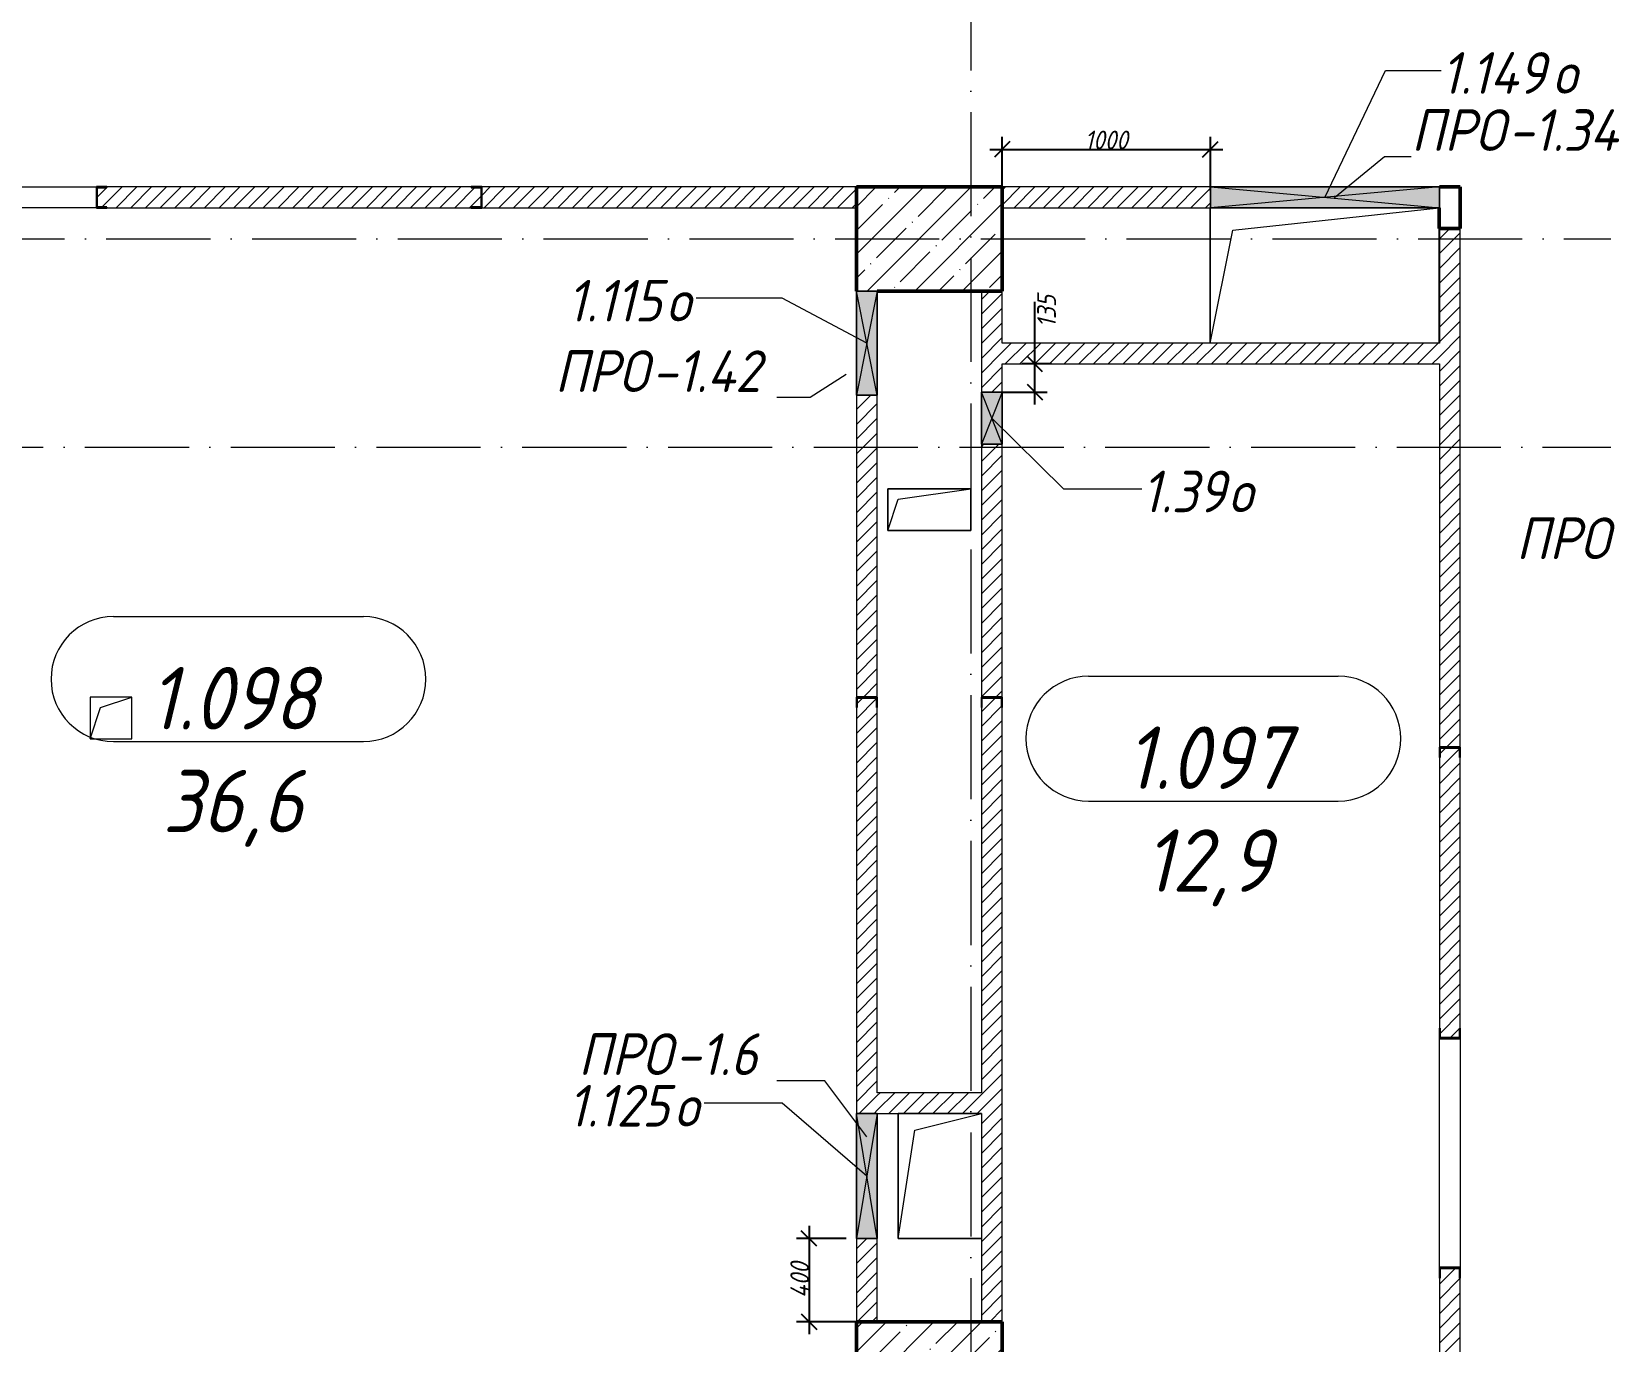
# Model space of a CAD drawing. Header units: millimetres. Extents: x -606178 to 312196, y -19338 to 632709.
# Drawn here: x -341243 to -333702, y 522075 to 528372 of the extents above; entities that cross this region are included whole.
import ezdxf

# ---------------------------------------------------------------- set-up
doc = ezdxf.new("R2010")
doc.units = ezdxf.units.MM
doc.linetypes.add('50_200_ШТРИХ_1Т_ш5_п1_п1_', pattern=[700, 500, -100, 0, -100])
for name, color, linetype, lineweight in [('A-____-____-DIMS', 7, 'Continuous', 9), ('A-DETL-GENF-OTLN', 7, 'Continuous', 9), ('A-FLOR-____-OTLN', 7, 'Continuous', 9), ('A-GENM-____-IDEN', 7, 'Continuous', 9), ('A-GENM-____-MCUT', 7, 'Continuous', 25), ('A-GENM-____-OTLN', 7, 'Continuous', 9), ('A-GENM-____-OTLN-1', 7, 'Continuous', 25), ('A-GLAZ-____-IDEN', 7, 'Continuous', 9), ('A-GLAZ-____-OTLN', 7, 'Continuous', 9), ('A-WALL-____-PATT-1', 7, 'Continuous', 9), ('A-WALL-FNSH-MCUT-1', 7, 'Continuous', 9), ('I-WALL-____-OTLN', 7, 'Continuous', 9), ('S-COLS-____-MCUT', 7, 'Continuous', 50), ('S-COLS-____-OTLN', 7, 'Continuous', 9), ('S-GRID-____-OTLN-1', 7, '50_200_ШТРИХ_1Т_ш5_п1_п1_', 9)]:
    doc.layers.add(name, color=color, linetype=linetype, lineweight=lineweight)
doc.layers.add('A-AREA-IDEN-1', color=7, linetype='Continuous', lineweight=9, true_color=0x000000)
doc.styles.add('ISOCPEUR_I', font='isocpeui.ttf', dxfattribs={"width": 0.9, "height": 2.5})
doc.styles.add('ISOCPEUR_I_11', font='isocpeui.ttf', dxfattribs={"width": 0.9, "height": 200})
doc.styles.add('ISOCPEUR_I_7', font='isocpeui.ttf', dxfattribs={"width": 0.9, "height": 90})
doc.dimstyles.new('ISO-1_8_0_9К_СРЕДНИЙ_Кладочные_1', dxfattribs={"dimscale": 304.8, "dimtxt": 89.638306, "dimasz": 0.246063, "dimexe": 0.19685, "dimexo": 0, "dimgap": 0, "dimtad": 1, "dimdec": 3, "dimrnd": 0.001, "dimdsep": 46, "dimtxsty": 'ISOCPEUR_I_7', "dimblk1": 'OBLIQUE', "dimblk2": 'OBLIQUE', "dimsah": 1, "dimcen": 0.09, "dimdle": 0.19685, "dimazin": 0, "dimtfac": 1, "dimtdec": 4, "dimtix": 1, "dimtmove": 0, "dimatfit": 3, "dimfxl": 1, "dimtvp": 1, "dimtolj": 1, "dimtzin": 0, "dimarcsym": 2})
doc.dimstyles.new('ISO-1_8_0_9К_СРЕДНИЙ_Кладочные_2', dxfattribs={"dimscale": 304.8, "dimtxt": 89.638306, "dimasz": 0.246063, "dimexe": 0.19685, "dimexo": 0, "dimgap": 0, "dimtad": 1, "dimdec": 3, "dimrnd": 0.001, "dimdsep": 46, "dimtxsty": 'ISOCPEUR_I_7', "dimblk1": 'OBLIQUE', "dimblk2": 'OBLIQUE', "dimsah": 1, "dimcen": 0.09, "dimdle": 0.19685, "dimazin": 0, "dimtfac": 1, "dimtdec": 4, "dimtix": 1, "dimtmove": 1, "dimatfit": 3, "dimfxl": 1, "dimtvp": 1, "dimtolj": 1, "dimtzin": 0, "dimarcsym": 2})
pattern_1 = [(45, (-425830.77, 451794.26), (-35.35534, 35.35534), [])]

# ---------------------------------------------------------------- blocks, each defined once
blk = doc.blocks.new('BSC_Колонна _Прямоугольная - 500х700-V156-АР1_План отверстий 1 этажа в осях 1-64_Ю-ЯЯ')
at = {"layer": 'S-COLS-____-OTLN'}
h = blk.add_hatch(dxfattribs=at)
h.set_pattern_fill('FP_168', color=256, style=0, pattern_type=2)
h.set_pattern_definition([(315, (-70131.04, 88900), (114.04925, 114.04925), []), (315, (-70131.04, 88785.95), (114.04925, 114.04925), [201.613, -40.323, 3.353, -36.97])])
h.paths.add_polyline_path([(-250, -350), (250, -350), (250, 350), (-250, 350)], flags=0)
at = {"layer": 'S-COLS-____-MCUT'}
for p, q in [((250, 350), (-250, 350)), ((-250, 350), (-250, -350)), ((250, -350), (250, 350)), ((-250, -350), (250, -350))]:
    blk.add_line(p, q, dxfattribs=at)
blk = doc.blocks.new('BSC_Колонна _Прямоугольная - 500х700-V159-АР1_План отверстий 1 этажа в осях 1-64_Ю-ЯЯ')
at = {"layer": 'S-COLS-____-OTLN'}
h = blk.add_hatch(dxfattribs=at)
h.set_pattern_fill('FP_171', color=256, style=0, pattern_type=2)
h.set_pattern_definition([(315, (-75581.04, 88900), (114.04925, 114.04925), []), (315, (-75581.04, 88785.95), (114.04925, 114.04925), [201.613, -40.323, 3.353, -36.97])])
h.paths.add_polyline_path([(-250, 350), (-250, -350), (250, -350), (250, 350)], flags=0)
at = {"layer": 'S-COLS-____-MCUT'}
for p, q in [((250, 350), (-250, 350)), ((250, -350), (250, 350)), ((-250, 250), (-250, -350)), ((-250, -350), (250, -350))]:
    blk.add_line(p, q, dxfattribs=at)
blk = doc.blocks.new('154_Фахверк_СКБ_Швеллер - Тип_100_4010-27789772-АР1_План отверстий 1 этажа в осях 1-64_Ю-ЯЯ')
at = {"layer": 'A-GENM-____-MCUT'}
for p, q in [((175, 50), (125, 50)), ((125, 50), (125, -50)), ((128, 47), (175, 47)), ((128, -47), (128, 47)), ((175, 47), (175, 50)), ((125, -50), (175, -50)), ((175, -47), (128, -47)), ((175, -50), (175, -47))]:
    blk.add_line(p, q, dxfattribs=at)
blk = doc.blocks.new('154_Фахверк_СКБ_Швеллер - Тип_100_3600-27825154-АР1_План отверстий 1 этажа в осях 1-64_Ю-ЯЯ')
at = {"layer": 'A-GENM-____-MCUT'}
for p, q in [((175, 50), (125, 50)), ((125, 50), (125, -50)), ((128, 47), (175, 47)), ((128, -47), (128, 47)), ((175, 47), (175, 50)), ((125, -50), (175, -50)), ((175, -47), (128, -47)), ((175, -50), (175, -47))]:
    blk.add_line(p, q, dxfattribs=at)
blk = doc.blocks.new('AR_Отверстие прямоугольное _в плите_ - AR_Отверстие прямоугольное _в плите_-30459597-АР1_План отверстий 1 этажа в осях 1-64_Ю-ЯЯ')
at = {"layer": 'A-GENM-____-OTLN'}
for p, q in [((100, 100), (-100, 100)), ((-100, 100), (-100, -100)), ((-50, 50), (100, 100)), ((100, -100), (100, 100)), ((-100, -100), (-50, 50)), ((-100, -100), (100, -100))]:
    blk.add_line(p, q, dxfattribs=at)
blk = doc.blocks.new('AR_Отверстие прямоугольное _в плите_ - AR_Отверстие прямоугольное _в плите_-30602863-АР1_План отверстий 1 этажа в осях 1-64_Ю-ЯЯ')
at = {"layer": 'A-GENM-____-OTLN'}
for p, q in [((-550, 325), (-550, -325)), ((-441.7, 216.7), (550, 325)), ((-550, -325), (-441.7, 216.7)), ((550, -325), (550, 225))]:
    blk.add_line(p, q, dxfattribs=at)
blk = doc.blocks.new('AR_Отверстие прямоугольное _в плите_ - AR_Отверстие прямоугольное _в плите_-30552564-АР1_План отверстий 1 этажа в осях 1-64_Ю-ЯЯ')
at = {"layer": 'A-GENM-____-OTLN'}
for p, q in [((200, 300), (-200, 300)), ((-200, 300), (-200, -300)), ((-120, 220), (200, 300)), ((-200, -300), (-120, 220)), ((-200, -300), (200, -300))]:
    blk.add_line(p, q, dxfattribs=at)
blk = doc.blocks.new('AR_Отверстие прямоугольное _в плите_ - AR_Отверстие прямоугольное _в плите_-V188-АР1_План отверстий 1 этажа в осях 1-64_Ю-ЯЯ')
at = {"layer": 'A-GENM-____-OTLN'}
for p, q in [((200, 100), (-200, 100)), ((-200, 100), (-200, -100)), ((-150, 50), (200, 100)), ((200, -100), (200, 100)), ((-200, -100), (-150, 50)), ((-200, -100), (200, -100))]:
    blk.add_line(p, q, dxfattribs=at)
blk = doc.blocks.new('AR_Отверстие прямоугольное _в стене__БезПР - AR_Отверстие прямоугольное _в стене__БезПР-36428202-АР1_План отверстий 1 этажа в осях 1-64_Ю-ЯЯ')
at = {"layer": 'A-GLAZ-____-OTLN'}
blk.add_hatch(color=256, dxfattribs=at).paths.add_polyline_path([(-125, -50), (125, -50), (125, 50), (-125, 50)], flags=0)
at = {"layer": 'A-DETL-GENF-OTLN'}
for p, q in [((-125, -50), (-125, 50)), ((-125, 50), (125, 50)), ((125, 50), (-125, -50)), ((-125, 50), (125, -50)), ((125, 50), (-125, 50)), ((-125, 50), (-125, -50)), ((125, 50), (125, -50)), ((125, -50), (125, 50)), ((125, -50), (-125, -50)), ((-125, -50), (125, -50))]:
    blk.add_line(p, q, dxfattribs=at)
blk = doc.blocks.new('AR_Отверстие прямоугольное _в стене_ - AR_Отверстие прямоугольное _в стене__ОВ-36720635-АР1_План отверстий 1 этажа в осях 1-64_Ю-ЯЯ')
at = {"layer": 'A-GLAZ-____-OTLN'}
blk.add_hatch(color=256, dxfattribs=at).paths.add_polyline_path([(250, -50), (250, 50), (-250, 50), (-250, -50)], flags=0)
at = {"layer": 'A-DETL-GENF-OTLN'}
for p, q in [((-250, -50), (-250, 50)), ((-250, 50), (250, 50)), ((250, 50), (-250, -50)), ((-250, 50), (250, -50)), ((250, 50), (-250, 50)), ((-250, 50), (-250, -50)), ((250, 50), (250, -50)), ((250, -50), (250, 50)), ((250, -50), (-250, -50)), ((-250, -50), (250, -50))]:
    blk.add_line(p, q, dxfattribs=at)
blk = doc.blocks.new('AR_Отверстие прямоугольное _в стене_ - AR_Отверстие прямоугольное _в стене__ОВ-36787329-АР1_План отверстий 1 этажа в осях 1-64_Ю-ЯЯ')
at = {"layer": 'A-GLAZ-____-OTLN'}
blk.add_hatch(color=256, dxfattribs=at).paths.add_polyline_path([(550, -50), (550, 50), (-550, 50), (-550, -50)], flags=0)
at = {"layer": 'A-DETL-GENF-OTLN'}
for p, q in [((-550, -50), (-550, 50)), ((-550, 50), (550, 50)), ((550, 50), (-550, -50)), ((-550, 50), (550, -50)), ((550, 50), (-550, 50)), ((-550, 50), (-550, -50)), ((550, 50), (550, -50)), ((550, -50), (550, 50)), ((550, -50), (-550, -50)), ((-550, -50), (550, -50))]:
    blk.add_line(p, q, dxfattribs=at)
blk = doc.blocks.new('AR_Отверстие прямоугольное _в стене_ - AR_Отверстие прямоугольное _в стене__ОВ-36719947-АР1_План отверстий 1 этажа в осях 1-64_Ю-ЯЯ')
at = {"layer": 'A-GLAZ-____-OTLN'}
blk.add_hatch(color=256, dxfattribs=at).paths.add_polyline_path([(300, 50), (-300, 50), (-300, -50), (300, -50)], flags=0)
at = {"layer": 'A-DETL-GENF-OTLN'}
for p, q in [((-300, -50), (-300, 50)), ((-300, 50), (300, 50)), ((300, 50), (-300, -50)), ((-300, 50), (300, -50)), ((300, 50), (-300, 50)), ((-300, 50), (-300, -50)), ((300, 50), (300, -50)), ((300, -50), (300, 50)), ((300, -50), (-300, -50)), ((-300, -50), (300, -50))]:
    blk.add_line(p, q, dxfattribs=at)
blk = doc.blocks.new('BSC_Колонна _Прямоугольная1 - 200х100 _металл_-V253-АР1_План отверстий 1 этажа в осях 1-64_Ю-ЯЯ')
at = {"layer": 'S-COLS-____-MCUT'}
for p, q in [((100, 50), (-100, 50)), ((-100, 50), (-100, -49.5)), ((100, -50), (100, 50)), ((0, -50), (100, -50))]:
    blk.add_line(p, q, dxfattribs=at)
blk = doc.blocks.new('_Oblique')
at = {"color": 0, "linetype": 'ByBlock', "lineweight": -2}
blk.add_line((-0.5, -0.5), (0.5, 0.5), dxfattribs=at)
blk = doc.blocks.new('*D4543')
at = {"layer": 'A-____-____-DIMS', "color": 0, "lineweight": -2, "transparency": 16777216}
for p, q in [((-336424.1, 526775.3), (-336424.1, 527074.1)), ((-336343.6, 526775.3), (-336484.1, 526775.3)), ((-336424.1, 526580.3), (-336424.1, 526775.3)), ((-336580.8, 526640.3), (-336364.1, 526640.3))]:
    blk.add_line(p, q, dxfattribs=at)
at = {"layer": 'Defpoints', "color": 0, "transparency": 16777216}
for p in [(-336424.1, 526775.3), (-336343.6, 526775.3), (-336580.8, 526640.3)]:
    blk.add_point(p, dxfattribs=at)
at = {"layer": 'A-____-____-DIMS', "color": 0, "lineweight": -2, "transparency": 16777216, "xscale": 75, "yscale": 75, "zscale": 75}
for p, rotation in [((-336424.1, 526775.3), 90), ((-336424.1, 526640.3), 270)]:
    blk.add_blockref('_Oblique', p, dxfattribs=dict(at, rotation=rotation))
at = {"layer": 'A-____-____-DIMS', "color": 0, "transparency": 16777216, "insert": (-336412.7, 526950), "char_height": 90, "width": 368.207, "attachment_point": 1, "rotation": 90, "line_spacing_factor": 1.149209, "style": 'ISOCPEUR_I_7'}
blk.add_mtext('\\A1;135', dxfattribs=at)
blk = doc.blocks.new('*D4544')
at = {"layer": 'A-____-____-DIMS', "color": 0, "lineweight": -2, "transparency": 16777216}
for p, q in [((-337508.4, 522635.3), (-337508.4, 522115.3)), ((-337330.8, 522575.3), (-337568.4, 522575.3)), ((-337280.8, 522175.3), (-337568.4, 522175.3))]:
    blk.add_line(p, q, dxfattribs=at)
at = {"layer": 'Defpoints', "color": 0, "transparency": 16777216}
for p in [(-337330.8, 522575.3), (-337508.4, 522175.3), (-337280.8, 522175.3)]:
    blk.add_point(p, dxfattribs=at)
at = {"layer": 'A-____-____-DIMS', "color": 0, "lineweight": -2, "transparency": 16777216, "xscale": 75, "yscale": 75, "zscale": 75}
for p, rotation in [((-337508.4, 522575.3), 90), ((-337508.4, 522175.3), 270)]:
    blk.add_blockref('_Oblique', p, dxfattribs=dict(at, rotation=rotation))
at = {"layer": 'A-____-____-DIMS', "color": 0, "transparency": 16777216, "insert": (-337553.4, 522375.3), "char_height": 90, "width": 426.127, "attachment_point": 5, "rotation": 90, "style": 'ISOCPEUR_I_7'}
blk.add_mtext('\\A1;400', dxfattribs=at)
blk = doc.blocks.new('*D4545')
at = {"layer": 'A-____-____-DIMS', "color": 0, "lineweight": -2, "transparency": 16777216}
for p, q in [((-336580.8, 527625.3), (-336580.8, 527865.7)), ((-335580.8, 527608.4), (-335580.8, 527865.7)), ((-336640.8, 527805.7), (-335520.8, 527805.7))]:
    blk.add_line(p, q, dxfattribs=at)
at = {"layer": 'Defpoints', "color": 0, "transparency": 16777216}
for p in [(-335580.8, 527805.7), (-336580.8, 527625.3), (-335580.8, 527608.4)]:
    blk.add_point(p, dxfattribs=at)
at = {"layer": 'A-____-____-DIMS', "color": 0, "lineweight": -2, "transparency": 16777216, "xscale": 75, "yscale": 75, "zscale": 75, "rotation": 180}
blk.add_blockref('_Oblique', (-336580.8, 527805.7), dxfattribs=at)
at = {"layer": 'A-____-____-DIMS', "color": 0, "lineweight": -2, "transparency": 16777216, "xscale": 75, "yscale": 75, "zscale": 75}
blk.add_blockref('_Oblique', (-335580.8, 527805.7), dxfattribs=at)
at = {"layer": 'A-____-____-DIMS', "color": 0, "transparency": 16777216, "insert": (-336080.8, 527850.7), "char_height": 90, "width": 504.733, "attachment_point": 5, "style": 'ISOCPEUR_I_7'}
blk.add_mtext('\\A1;1000', dxfattribs=at)
blk = doc.blocks.new('AAR_СКБ_Марка_помещения_1_5 ммп - Номер _ Площадь-27962135-АИ_План этажа_Стены_1')
at = {"layer": 'A-AREA-IDEN-1'}
for p, q in [((-2.987, 3), (3.013, 3)), ((-2.987, 0), (3.013, 0))]:
    blk.add_line(p, q, dxfattribs=at)
for centre, start, end in [((-2.987, 1.5), 90, 270), ((3.013, 1.5), 270, 90)]:
    blk.add_arc(centre, 1.5, start, end, dxfattribs=at)

msp = doc.modelspace()

# ---------------------------------------------------------------- hatches: boundary and pattern name
at = {"layer": 'A-WALL-____-PATT-1'}
h = msp.add_hatch(dxfattribs=at)
h.set_pattern_fill('FP_5', color=256, style=0, pattern_type=2)
h.set_pattern_definition(pattern_1)
h.paths.add_polyline_path([(-337471.1465, 527525.3011), (-337280.7712, 527525.3011), (-337280.7712, 527625.3011), (-339080.7712, 527625.3011), (-339080.7712, 527525.3011)], flags=0)
h.paths.add_polyline_path([(-339130.7712, 527525.3011), (-339130.7712, 527528.3011), (-339083.7712, 527528.3011), (-339083.7712, 527622.3011), (-339130.7712, 527622.3011), (-339130.7712, 527625.3011), (-340880.7712, 527625.3011), (-340880.7712, 527622.3011), (-340927.7712, 527622.3011), (-340927.7712, 527528.3011), (-340880.7712, 527528.3011), (-340880.7712, 527525.3011)], flags=0)
h.paths.add_polyline_path([(-342080.7712, 527525.3011), (-342080.7712, 527528.3011), (-342033.7712, 527528.3011), (-342033.7712, 527622.3011), (-342080.7712, 527622.3011), (-342080.7712, 527625.3011), (-342330.7712, 527625.3011), (-342330.7712, 527525.3011)], flags=0)
h = msp.add_hatch(dxfattribs=at)
h.set_pattern_fill('FP_5', color=256, style=0, pattern_type=2)
h.set_pattern_definition(pattern_1)
h.paths.add_polyline_path([(-335580.7712, 527525.3011), (-335580.7712, 527625.3011), (-336580.7712, 527625.3011), (-336580.7712, 527525.3011), (-335703.6459, 527525.3011)], flags=0)
h = msp.add_hatch(dxfattribs=at)
h.set_pattern_fill('FP_5', color=256, style=0, pattern_type=2)
h.set_pattern_definition(pattern_1)
h.paths.add_polyline_path([(-334480.7712, 520735.3011), (-334380.7712, 520735.3011), (-334380.7712, 522385.3011), (-334383.7712, 522385.3011), (-334383.7712, 522432.3011), (-334477.7712, 522432.3011), (-334477.7712, 522385.3011), (-334480.7712, 522385.3011), (-334480.7712, 520835.3011)], flags=0)
h.paths.add_polyline_path([(-334477.7712, 523538.3011), (-334383.7712, 523538.3011), (-334383.7712, 523585.3011), (-334380.7712, 523585.3011), (-334380.7712, 524885.3011), (-334383.7712, 524885.3011), (-334383.7712, 524932.3011), (-334477.7712, 524932.3011), (-334477.7712, 524885.3011), (-334480.7712, 524885.3011), (-334480.7712, 523585.3011), (-334477.7712, 523585.3011)], flags=0)
h.paths.add_polyline_path([(-334380.7712, 524935.3011), (-334381.2613, 527425.3011), (-334480.7712, 527425.3011), (-334480.7712, 524935.3011), (-334383.7712, 524935.3011)], flags=0)
h = msp.add_hatch(dxfattribs=at)
h.set_pattern_fill('FP_5', color=256, style=0, pattern_type=2)
h.set_pattern_definition(pattern_1)
h.paths.add_polyline_path([(-336680.7712, 522175.3011), (-336580.7712, 522175.3011), (-336580.7712, 525125.3011), (-336583.7712, 525125.3011), (-336583.7712, 525172.3011), (-336677.7712, 525172.3011), (-336677.7712, 525125.3011), (-336680.7712, 525125.3011), (-336680.7712, 523175.3011)], flags=0)
h.paths.add_polyline_path([(-336626.4855, 525175.3011), (-336580.7712, 525175.3011), (-336580.7712, 526390.3011), (-336680.7712, 526390.3011), (-336680.7712, 525175.3011), (-336677.7712, 525175.3011)], flags=0)
h.paths.add_polyline_path([(-336680.7712, 526640.3011), (-336580.7712, 526640.3011), (-336580.7712, 527125.3011), (-336680.7712, 527125.3011)], flags=0)
h = msp.add_hatch(dxfattribs=at)
h.set_pattern_fill('FP_5', color=256, style=0, pattern_type=2)
h.set_pattern_definition(pattern_1)
h.paths.add_polyline_path([(-336580.7712, 526775.3011), (-334480.7712, 526775.3011), (-334480.7712, 526875.3011), (-336580.7712, 526875.3011)], flags=0)
h = msp.add_hatch(dxfattribs=at)
h.set_pattern_fill('FP_5', color=256, style=0, pattern_type=2)
h.set_pattern_definition(pattern_1)
h.paths.add_polyline_path([(-337280.7712, 522175.3011), (-337180.7712, 522175.3011), (-337180.7712, 522575.3011), (-337280.7712, 522575.3011)], flags=0)
h.paths.add_polyline_path([(-337189.8621, 523175.3011), (-337180.7712, 523175.3011), (-337180.7712, 525125.3011), (-337183.7712, 525125.3011), (-337183.7712, 525172.3011), (-337277.7712, 525172.3011), (-337277.7712, 525125.3011), (-337280.7712, 525125.3011), (-337280.7712, 523175.3011), (-337277.7712, 523175.3011)], flags=0)
h.paths.add_polyline_path([(-337230.1218, 525175.3011), (-337180.7712, 525175.3011), (-337180.7712, 526625.3011), (-337280.7712, 526625.3011), (-337280.7712, 525175.3011), (-337277.7712, 525175.3011)], flags=0)
h = msp.add_hatch(dxfattribs=at)
h.set_pattern_fill('FP_5', color=256, style=0, pattern_type=2)
h.set_pattern_definition(pattern_1)
h.paths.add_polyline_path([(-337180.7712, 523175.3011), (-336680.7712, 523175.3011), (-336680.7712, 523275.3011), (-337180.7712, 523275.3011)], flags=0)

# ---------------------------------------------------------------- linework, layer by layer
at = {"layer": 'A-FLOR-____-OTLN'}
for p, q in [((-335581.2803, 526875.3011), (-335581.2803, 527525.3011)), ((-334481.2803, 527425.3011), (-334481.2803, 526875.3011)), ((-337130.7712, 526175.3011), (-336730.7712, 526175.3011)), ((-337130.7712, 525975.3011), (-337130.7712, 526175.3011)), ((-336730.7712, 526175.3011), (-336730.7712, 525975.3011)), ((-336730.7712, 525975.3011), (-337130.7712, 525975.3011)), ((-337080.7712, 523174.9536), (-336680.7712, 523174.9536)), ((-337080.7712, 522574.9536), (-337080.7712, 523174.9536)), ((-336680.7712, 522574.9536), (-337080.7712, 522574.9536))]:
    msp.add_line(p, q, dxfattribs=at)
at = {"layer": 'A-GENM-____-IDEN'}
for p, q in [((-334985.065, 527575.3011), (-334745.1518, 527771.0053)), ((-334745.1518, 527771.0053), (-334616.0724, 527771.0053)), ((-337330.7712, 526725.3011), (-337503.0699, 526613.2814)), ((-337503.0699, 526613.2814), (-337663.247, 526613.2814)), ((-337432.3082, 523333.0868), (-337663.6549, 523333.0868)), ((-337230.7712, 523063.8622), (-337432.3082, 523333.0868))]:
    msp.add_line(p, q, dxfattribs=at)
at = {"layer": 'A-GLAZ-____-IDEN'}
for p, q in [((-335030.7712, 527575.3011), (-334740.0927, 528185.1028)), ((-334740.0927, 528185.1028), (-334472.3724, 528185.1028)), ((-337637.5841, 527091.5298), (-338051.2111, 527091.5298)), ((-337230.7712, 526875.3011), (-337637.5841, 527091.5298)), ((-336630.7712, 526515.3011), (-336285.5291, 526175.0915)), ((-336285.5291, 526175.0915), (-335910.1218, 526175.0915)), ((-337637.5841, 523225.0977), (-338012.0584, 523225.0977)), ((-337230.7712, 522875.3011), (-337637.5841, 523225.0977))]:
    msp.add_line(p, q, dxfattribs=at)
at = {"layer": 'A-WALL-FNSH-MCUT-1'}
for p, q in [((-339130.7712, 527625.3011), (-340880.7712, 527625.3011)), ((-337280.7712, 527625.3011), (-339080.7712, 527625.3011)), ((-335580.7712, 527625.3011), (-336580.7712, 527625.3011)), ((-334380.7712, 524935.3011), (-334380.7712, 527625.3011)), ((-340880.7712, 527525.3011), (-339130.7712, 527525.3011)), ((-339080.7712, 527525.3011), (-337280.7712, 527525.3011)), ((-336580.7712, 527525.3011), (-335580.7712, 527525.3011)), ((-334480.7712, 527425.3011), (-334480.7712, 526875.3011)), ((-336680.7712, 527125.3011), (-336680.7712, 526640.3011)), ((-336580.7712, 526875.3011), (-336580.7712, 527125.3011)), ((-334480.7712, 526875.3011), (-336580.7712, 526875.3011)), ((-336580.7712, 526640.3011), (-336580.7712, 526775.3011)), ((-336580.7712, 526775.3011), (-334480.7712, 526775.3011)), ((-334480.7712, 526775.3011), (-334480.7712, 524935.3011)), ((-337280.7712, 526625.3011), (-337280.7712, 525175.3011)), ((-337180.7712, 525175.3011), (-337180.7712, 526625.3011)), ((-336680.7712, 526390.3011), (-336680.7712, 525175.3011)), ((-336580.7712, 525175.3011), (-336580.7712, 526390.3011)), ((-337280.7712, 525125.3011), (-337280.7712, 523175.3011)), ((-337180.7712, 523275.3011), (-337180.7712, 525125.3011)), ((-336680.7712, 525125.3011), (-336680.7712, 523275.3011)), ((-336580.7712, 522175.3011), (-336580.7712, 525125.3011)), ((-334480.7712, 524885.3011), (-334480.7712, 523585.3011)), ((-334380.7712, 523585.3011), (-334380.7712, 524885.3011)), ((-336680.7712, 523275.3011), (-337180.7712, 523275.3011)), ((-337180.7712, 523175.3011), (-336680.7712, 523175.3011)), ((-336680.7712, 523175.3011), (-336680.7712, 522175.3011)), ((-337280.7712, 522575.3011), (-337280.7712, 522175.3011)), ((-337180.7712, 522175.3011), (-337180.7712, 522575.3011)), ((-334480.7712, 522385.3011), (-334480.7712, 520835.3011)), ((-334380.7712, 520735.3011), (-334380.7712, 522385.3011))]:
    msp.add_line(p, q, dxfattribs=at)
at = {"layer": 'I-WALL-____-OTLN'}
for p, q in [((-342030.7712, 527625.3011), (-340930.7712, 527625.3011)), ((-340930.7712, 527525.3011), (-342030.7712, 527525.3011)), ((-334480.7712, 522435.3011), (-334480.7712, 523535.3011)), ((-334380.7712, 523535.3011), (-334380.7712, 522435.3011))]:
    msp.add_line(p, q, dxfattribs=at)
at = {"layer": 'S-GRID-____-OTLN-1'}
for p, q in [((-336730.7712, 542687.1106), (-336730.7712, 491375.8881)), ((-376588.7535, 527375.3011), (-321756.3646, 527375.3011)), ((-391393.3252, 526375.3011), (-321756.3646, 526375.3011))]:
    msp.add_line(p, q, dxfattribs=at)

# ---------------------------------------------------------------- block references
at = {"layer": 'A-AREA-IDEN-1', "xscale": 199.9999999999999, "yscale": 199.9999999999999, "zscale": 199.9999999999999}
for p in [(-340251.6417, 524961.631), (-335569.0446, 524675.8874)]:
    msp.add_blockref('AAR_СКБ_Марка_помещения_1_5 ммп - Номер _ Площадь-27962135-АИ_План этажа_Стены_1', p, dxfattribs=at)
at = {"layer": 'A-GENM-____-OTLN'}
for name, p in [('AR_Отверстие прямоугольное _в плите_ - AR_Отверстие прямоугольное _в плите_-30602863-АР1_План отверстий 1 этажа в осях 1-64_Ю-ЯЯ', (-335031.2803, 527200.3011)), ('AR_Отверстие прямоугольное _в плите_ - AR_Отверстие прямоугольное _в плите_-V188-АР1_План отверстий 1 этажа в осях 1-64_Ю-ЯЯ', (-336930.7712, 526075.3011)), ('AR_Отверстие прямоугольное _в плите_ - AR_Отверстие прямоугольное _в плите_-30459597-АР1_План отверстий 1 этажа в осях 1-64_Ю-ЯЯ', (-340860.7712, 525075.3011)), ('AR_Отверстие прямоугольное _в плите_ - AR_Отверстие прямоугольное _в плите_-30552564-АР1_План отверстий 1 этажа в осях 1-64_Ю-ЯЯ', (-336880.7712, 522874.9536))]:
    msp.add_blockref(name, p, dxfattribs=at)
at = {"layer": 'A-GENM-____-OTLN-1'}
msp.add_blockref('154_Фахверк_СКБ_Швеллер - Тип_100_3600-27825154-АР1_План отверстий 1 этажа в осях 1-64_Ю-ЯЯ', (-341055.7712, 527575.3011), dxfattribs=at)
for name, p, rotation in [('154_Фахверк_СКБ_Швеллер - Тип_100_3600-27825154-АР1_План отверстий 1 этажа в осях 1-64_Ю-ЯЯ', (-338955.7712, 527575.3011), 180), ('154_Фахверк_СКБ_Швеллер - Тип_100_4010-27789772-АР1_План отверстий 1 этажа в осях 1-64_Ю-ЯЯ', (-337230.7712, 525300.3011), 270), ('154_Фахверк_СКБ_Швеллер - Тип_100_4010-27789772-АР1_План отверстий 1 этажа в осях 1-64_Ю-ЯЯ', (-336630.7712, 525300.3011), 269.9999999999998), ('154_Фахверк_СКБ_Швеллер - Тип_100_4010-27789772-АР1_План отверстий 1 этажа в осях 1-64_Ю-ЯЯ', (-334430.7712, 525060.3011), 269.9999999999998), ('154_Фахверк_СКБ_Швеллер - Тип_100_4010-27789772-АР1_План отверстий 1 этажа в осях 1-64_Ю-ЯЯ', (-334430.7712, 523410.3011), 89.99999999999986), ('154_Фахверк_СКБ_Швеллер - Тип_100_4010-27789772-АР1_План отверстий 1 этажа в осях 1-64_Ю-ЯЯ', (-334430.7712, 522560.3011), 269.9999999999998)]:
    msp.add_blockref(name, p, dxfattribs=dict(at, rotation=rotation))
at = {"layer": 'A-GLAZ-____-OTLN'}
msp.add_blockref('AR_Отверстие прямоугольное _в стене_ - AR_Отверстие прямоугольное _в стене__ОВ-36787329-АР1_План отверстий 1 этажа в осях 1-64_Ю-ЯЯ', (-335030.7712, 527575.3011), dxfattribs=at)
for name, p, rotation in [('AR_Отверстие прямоугольное _в стене_ - AR_Отверстие прямоугольное _в стене__ОВ-36720635-АР1_План отверстий 1 этажа в осях 1-64_Ю-ЯЯ', (-337230.7712, 526875.3011), 270), ('AR_Отверстие прямоугольное _в стене__БезПР - AR_Отверстие прямоугольное _в стене__БезПР-36428202-АР1_План отверстий 1 этажа в осях 1-64_Ю-ЯЯ', (-336630.7712, 526515.3011), 269.9999999999998), ('AR_Отверстие прямоугольное _в стене_ - AR_Отверстие прямоугольное _в стене__ОВ-36719947-АР1_План отверстий 1 этажа в осях 1-64_Ю-ЯЯ', (-337230.7712, 522875.3011), 270)]:
    msp.add_blockref(name, p, dxfattribs=dict(at, rotation=rotation))
at = {"layer": 'S-COLS-____-OTLN'}
for name, p, rotation in [('BSC_Колонна _Прямоугольная - 500х700-V159-АР1_План отверстий 1 этажа в осях 1-64_Ю-ЯЯ', (-336930.7712, 527375.3011), 89.9999999999999), ('BSC_Колонна _Прямоугольная1 - 200х100 _металл_-V253-АР1_План отверстий 1 этажа в осях 1-64_Ю-ЯЯ', (-334431.2613, 527525.3011), 269.9999999999983), ('BSC_Колонна _Прямоугольная - 500х700-V156-АР1_План отверстий 1 этажа в осях 1-64_Ю-ЯЯ', (-336930.7712, 521925.3011), 89.9999999999999)]:
    msp.add_blockref(name, p, dxfattribs=dict(at, rotation=rotation))

# ---------------------------------------------------------------- texts
at = {"layer": 'A-AREA-IDEN-1', "char_height": 300, "attachment_point": 8, "line_spacing_factor": 1.139951, "style": 'ISOCPEUR_I'}
for s, insert, width in [('\\pxqc,t8.46667,16.93333,25.4,33.86667,42.33333,50.8,59.26667,67.73333,76.2,84.66667,93.13333,101.6,110.06667,118.53333,127,135.46667,143.93333,152.4,160.86667,169.33333,177.8,186.26667,194.73333,203.2,211.66667,220.13333,228.6,237.06667,245.53333,254,262.46667,270.93333;{1.098}', (-340277.0707, 525019.9608), 900), ('\\pxqc,t8.46667,16.93333,25.4,33.86667,42.33333,50.8,59.26667,67.73333,76.2,84.66667,93.13333,101.6,110.06667,118.53333,127,135.46667,143.93333,152.4,160.86667,169.33333,177.8,186.26667,194.73333,203.2,211.66667,220.13333,228.6,237.06667,245.53333,254,262.46667,270.93333;{1.097}', (-335594.4737, 524734.2172), 900), ('\\pxqc,t8.46667,16.93333,25.4,33.86667,42.33333,50.8,59.26667,67.73333,76.2,84.66667,93.13333,101.6,110.06667,118.53333,127,135.46667,143.93333,152.4,160.86667,169.33333,177.8,186.26667,194.73333,203.2,211.66667,220.13333,228.6,237.06667,245.53333,254,262.46667,270.93333;{36,6}', (-340276.0707, 524456.0129), 754), ('\\pxqc,t8.46667,16.93333,25.4,33.86667,42.33333,50.8,59.26667,67.73333,76.2,84.66667,93.13333,101.6,110.06667,118.53333,127,135.46667,143.93333,152.4,160.86667,169.33333,177.8,186.26667,194.73333,203.2,211.66667,220.13333,228.6,237.06667,245.53333,254,262.46667,270.93333;{12,9}', (-335594.4737, 524170.2693), 702)]:
    msp.add_mtext(s, dxfattribs=dict(at, insert=insert, width=width))
at = {"layer": 'A-GENM-____-IDEN', "char_height": 200, "attachment_point": 1, "style": 'ISOCPEUR_I_11'}
for s, insert, width in [('ПРО', (-334616.0724, 527998.1214), 562.784625), ('-1.34', (-334151.7286, 527998.1214), 692.658), ('ПРО', (-338729.2687, 526840.3975), 562.784625), ('-1.42', (-338264.9249, 526840.3975), 692.658), ('ПРО', (-334112.2384, 526037.7907), 562.784625), ('ПРО', (-338616.5116, 523560.203), 562.784625), ('-1.6', (-338152.1678, 523560.203), 505.063125)]:
    msp.add_mtext(s, dxfattribs=dict(at, insert=insert, width=width))
at = {"layer": 'A-GLAZ-____-IDEN', "char_height": 200, "attachment_point": 1, "style": 'ISOCPEUR_I_11'}
for s, insert, width in [('1.149', (-334472.3724, 528272.7174), 649.366875), ('\\fISOCPEUR|b0|i1|c204|p34|;\\W.9;о', (-333936.5911, 528272.7174), 158.734125), ('1.115', (-338670.0616, 527179.1444), 577.215), ('\\fISOCPEUR|b0|i1|c204|p34|;\\W.9;о', (-338193.8116, 527179.1444), 158.734125), ('1.39', (-335910.1218, 526262.7061), 505.063125), ('\\fISOCPEUR|b0|i1|c204|p34|;\\W.9;о', (-335493.403, 526262.7061), 158.734125), ('1.125', (-338666.9116, 523312.7122), 620.506125), ('\\fISOCPEUR|b0|i1|c204|p34|;\\W.9;о', (-338154.9428, 523312.7122), 158.734125)]:
    msp.add_mtext(s, dxfattribs=dict(at, insert=insert, width=width))

# ---------------------------------------------------------------- dimensions: what is measured, and where the dimension line sits
at = {"layer": 'A-____-____-DIMS'}
dim = msp.add_linear_dim(base=(-335580.7712, 527805.7227), p1=(-336580.7712, 527625.3011), p2=(-335580.7712, 527608.3508), dimstyle='ISO-1_8_0_9К_СРЕДНИЙ_Кладочные_2', override={"dimpost": '<>', "dimfxl": 1000.143646}, dxfattribs=at)
dim.commit()
dim.dimension.update_dxf_attribs({"geometry": '*D4545', "text_midpoint": (-336080.7712, 527850.7227)})
dim = msp.add_linear_dim(base=(-336424.0505, 526775.3011), p1=(-336580.7712, 526640.3011), p2=(-336343.6499, 526775.3011), angle=90, dimstyle='ISO-1_8_0_9К_СРЕДНИЙ_Кладочные_1', override={"dimpost": '<>', "dimfxl": 272.858031}, dxfattribs=at)
dim.commit()
dim.dimension.update_dxf_attribs({"geometry": '*D4543', "text_midpoint": (-336352.7459, 527074.1295), "dimtype": 160, "text_rotation": 90})
dim = msp.add_linear_dim(base=(-337508.3578, 522175.3011), p1=(-337330.7712, 522575.3011), p2=(-337280.7712, 522175.3011), angle=90, dimstyle='ISO-1_8_0_9К_СРЕДНИЙ_Кладочные_2', override={"dimpost": '<>', "dimfxl": 403.112887}, dxfattribs=at)
dim.commit()
dim.dimension.update_dxf_attribs({"geometry": '*D4544', "text_midpoint": (-337553.3578, 522375.3011)})

doc.saveas('drawing.dxf')
